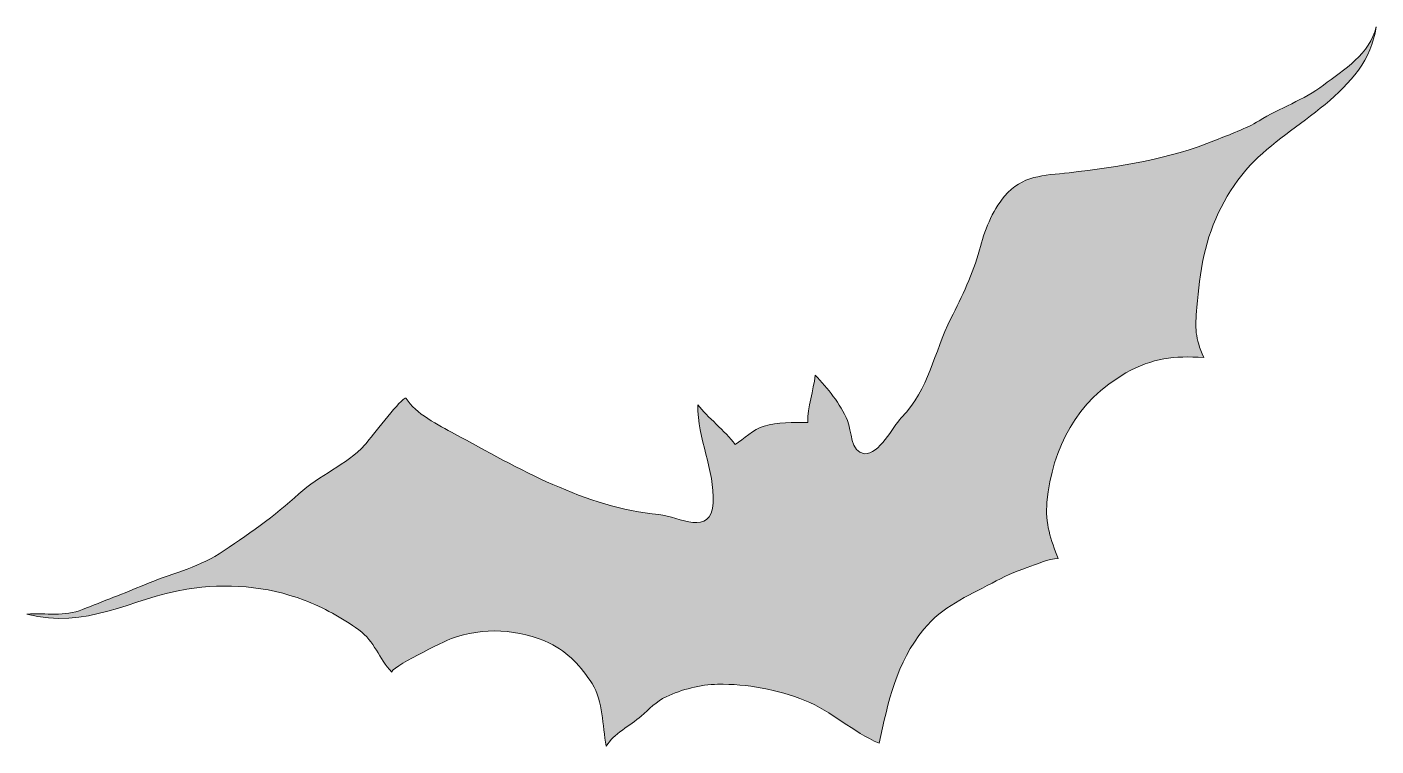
# Model space of a CAD drawing. Header units: inches. Extents: x 0 to 102, y 0 to 54.
import ezdxf

# ---------------------------------------------------------------- set-up
doc = ezdxf.new("R2010")
doc.units = ezdxf.units.IN
doc.header["$MEASUREMENT"] = 0
doc.layers.add('Layer 1', color=7, linetype='Continuous')

msp = doc.modelspace()

# ---------------------------------------------------------------- hatches: boundary and pattern name
at = {"layer": 'Layer 1', "true_color": 0xffffff}
h = msp.add_hatch(color=7, dxfattribs=at)
edge = h.paths.add_edge_path()
edge.add_spline(control_points=[(97.64, 49.76), (96.17, 48.64), (94.35, 48.05), (92.79, 47.08), (91.8, 46.47), (90.59, 46.06), (89.52, 45.62), (86.05, 44.2), (82.21, 43.58), (78.49, 43.17), (76.53, 42.95), (74.96, 42.98), (73.63, 41.4), (72.66, 40.25), (72.11, 38.76), (71.73, 37.35), (71.25, 35.58), (70.41, 33.84), (69.59, 32.2), (68.25, 29.55), (68, 26.92), (65.85, 24.71), (65.19, 24.03), (64.18, 21.91), (63.07, 22.01), (62, 22.11), (62.12, 23.76), (61.8, 24.5), (61.22, 25.82), (60.34, 26.9), (59.35, 27.93), (59.27, 26.74), (58.74, 25.55), (58.8, 24.35), (57.77, 24.36), (56.48, 24.39), (55.51, 24.09), (54.7, 23.84), (53.98, 23.13), (53.33, 22.7), (52.59, 23.72), (51.22, 24.78), (50.53, 25.68), (50.47, 23.14), (51.81, 20.78), (51.67, 18.31), (51.52, 15.73), (49.15, 17.27), (47.59, 17.42), (42.05, 17.96), (36.99, 20.9), (32.2, 23.51), (31.01, 24.16), (29.24, 25.03), (28.56, 26.17), (28.53, 26.22), (28.44, 26.18), (28.32, 26.08), (27.62, 25.5), (25.72, 22.96), (25.45, 22.67), (24.07, 21.17), (21.98, 20.38), (20.48, 18.99), (18.71, 17.36), (16.49, 15.79), (14.47, 14.48), (12.76, 13.38), (10.7, 12.92), (8.85, 12.14), (7.31, 11.49), (5.74, 10.9), (4.19, 10.28), (2.8, 9.72), (1.46, 10.03), (0, 9.94), (4.41, 8.72), (7.81, 11.11), (12.04, 11.81), (15.01, 12.29), (18.06, 12.06), (20.87, 10.98), (22.34, 10.43), (23.71, 9.66), (24.99, 8.75), (26.21, 7.87), (26.47, 6.62), (27.48, 5.55), (27.22, 5.83), (31.5, 7.92), (31.97, 8.09), (34.32, 8.96), (37.1, 8.83), (39.36, 7.74), (40.73, 7.08), (41.77, 5.97), (42.56, 4.7), (43.41, 3.33), (43.32, 1.58), (43.63, 0), (44.15, 0.89), (45.46, 1.56), (46.26, 2.24), (46.86, 2.77), (47.39, 3.35), (48.15, 3.71), (49.29, 4.27), (50.75, 4.62), (52.01, 4.65), (54.24, 4.69), (56.52, 4.25), (58.59, 3.43), (60.62, 2.62), (62.2, 1.05), (64.18, 0.21), (64.86, 3.31), (65.46, 6.27), (67.55, 8.8), (68.96, 10.5), (70.77, 11.25), (72.68, 12.27), (73.52, 12.71), (74.42, 13.15), (75.33, 13.44), (76, 13.66), (76.96, 14.12), (77.65, 14.12), (77.12, 15.5), (76.66, 16.78), (76.82, 18.37), (77.22, 22.47), (79.06, 26.01), (82.77, 28.09), (84.78, 29.22), (86.38, 29.39), (88.63, 29.25), (87.95, 30.78), (87.98, 31.42), (88.11, 33.04), (88.21, 34.34), (88.36, 35.64), (88.64, 36.92), (89.21, 39.46), (90.35, 41.81), (92.13, 43.73), (95.16, 46.99), (100.96, 49.23), (101.6, 54.14), (101.18, 52.14), (99.15, 50.91), (97.64, 49.76)], knot_values=[0, 0, 0, 0, 1, 1, 1, 2, 2, 2, 3, 3, 3, 4, 4, 4, 5, 5, 5, 6, 6, 6, 7, 7, 7, 8, 8, 8, 9, 9, 9, 10, 10, 10, 11, 11, 11, 12, 12, 12, 13, 13, 13, 14, 14, 14, 15, 15, 15, 16, 16, 16, 17, 17, 17, 18, 18, 18, 19, 19, 19, 20, 20, 20, 21, 21, 21, 22, 22, 22, 23, 23, 23, 24, 24, 24, 25, 25, 25, 26, 26, 26, 27, 27, 27, 28, 28, 28, 29, 29, 29, 30, 30, 30, 31, 31, 31, 32, 32, 32, 33, 33, 33, 34, 34, 34, 35, 35, 35, 36, 36, 36, 37, 37, 37, 38, 38, 38, 39, 39, 39, 40, 40, 40, 41, 41, 41, 42, 42, 42, 43, 43, 43, 44, 44, 44, 45, 45, 45, 46, 46, 46, 47, 47, 47, 48, 48, 48, 49, 49, 49, 50, 50, 50, 50], degree=3, periodic=1)

# ---------------------------------------------------------------- linework, layer by layer
at = {"layer": 'Layer 1', "lineweight": 0}
msp.add_open_spline([(97.64, 49.76), (96.17, 48.64), (94.35, 48.05), (92.79, 47.08), (91.8, 46.47), (90.59, 46.06), (89.52, 45.62), (86.05, 44.2), (82.21, 43.58), (78.49, 43.17), (76.53, 42.95), (74.96, 42.98), (73.63, 41.4), (72.66, 40.25), (72.11, 38.76), (71.73, 37.35), (71.25, 35.58), (70.41, 33.84), (69.59, 32.2), (68.25, 29.55), (68, 26.92), (65.85, 24.71), (65.19, 24.03), (64.18, 21.91), (63.07, 22.01), (62, 22.11), (62.12, 23.76), (61.8, 24.5), (61.22, 25.82), (60.34, 26.9), (59.35, 27.93), (59.27, 26.74), (58.74, 25.55), (58.8, 24.35), (57.77, 24.36), (56.48, 24.39), (55.51, 24.09), (54.7, 23.84), (53.98, 23.13), (53.33, 22.7), (52.59, 23.72), (51.22, 24.78), (50.53, 25.68), (50.47, 23.14), (51.81, 20.78), (51.67, 18.31), (51.52, 15.73), (49.15, 17.27), (47.59, 17.42), (42.05, 17.96), (36.99, 20.9), (32.2, 23.51), (31.01, 24.16), (29.24, 25.03), (28.56, 26.17), (28.53, 26.22), (28.44, 26.18), (28.32, 26.08), (27.62, 25.5), (25.72, 22.96), (25.45, 22.67), (24.07, 21.17), (21.98, 20.38), (20.48, 18.99), (18.71, 17.36), (16.49, 15.79), (14.47, 14.48), (12.76, 13.38), (10.7, 12.92), (8.85, 12.14), (7.31, 11.49), (5.74, 10.9), (4.19, 10.28), (2.8, 9.72), (1.46, 10.03), (0, 9.94), (4.41, 8.72), (7.81, 11.11), (12.04, 11.81), (15.01, 12.29), (18.06, 12.06), (20.87, 10.98), (22.34, 10.43), (23.71, 9.66), (24.99, 8.75), (26.21, 7.87), (26.47, 6.62), (27.48, 5.55), (27.22, 5.83), (31.5, 7.92), (31.97, 8.09), (34.32, 8.96), (37.1, 8.83), (39.36, 7.74), (40.73, 7.08), (41.77, 5.97), (42.56, 4.7), (43.41, 3.33), (43.32, 1.58), (43.63, 0), (44.15, 0.89), (45.46, 1.56), (46.26, 2.24), (46.86, 2.77), (47.39, 3.35), (48.15, 3.71), (49.29, 4.27), (50.75, 4.62), (52.01, 4.65), (54.24, 4.69), (56.52, 4.25), (58.59, 3.43), (60.62, 2.62), (62.2, 1.05), (64.18, 0.21), (64.86, 3.31), (65.46, 6.27), (67.55, 8.8), (68.96, 10.5), (70.77, 11.25), (72.68, 12.27), (73.52, 12.71), (74.42, 13.15), (75.33, 13.44), (76, 13.66), (76.96, 14.12), (77.65, 14.12), (77.12, 15.5), (76.66, 16.78), (76.82, 18.37), (77.22, 22.47), (79.06, 26.01), (82.77, 28.09), (84.78, 29.22), (86.38, 29.39), (88.63, 29.25), (87.95, 30.78), (87.98, 31.42), (88.11, 33.04), (88.21, 34.34), (88.36, 35.64), (88.64, 36.92), (89.21, 39.46), (90.35, 41.81), (92.13, 43.73), (95.16, 46.99), (100.96, 49.23), (101.6, 54.14), (101.18, 52.14), (99.15, 50.91), (97.64, 49.76)], degree=3, knots=[0, 0, 0, 0, 1, 1, 1, 2, 2, 2, 3, 3, 3, 4, 4, 4, 5, 5, 5, 6, 6, 6, 7, 7, 7, 8, 8, 8, 9, 9, 9, 10, 10, 10, 11, 11, 11, 12, 12, 12, 13, 13, 13, 14, 14, 14, 15, 15, 15, 16, 16, 16, 17, 17, 17, 18, 18, 18, 19, 19, 19, 20, 20, 20, 21, 21, 21, 22, 22, 22, 23, 23, 23, 24, 24, 24, 25, 25, 25, 26, 26, 26, 27, 27, 27, 28, 28, 28, 29, 29, 29, 30, 30, 30, 31, 31, 31, 32, 32, 32, 33, 33, 33, 34, 34, 34, 35, 35, 35, 36, 36, 36, 37, 37, 37, 38, 38, 38, 39, 39, 39, 40, 40, 40, 41, 41, 41, 42, 42, 42, 43, 43, 43, 44, 44, 44, 45, 45, 45, 46, 46, 46, 47, 47, 47, 48, 48, 48, 49, 49, 49, 50, 50, 50, 50], dxfattribs=at)

doc.saveas('drawing.dxf')
